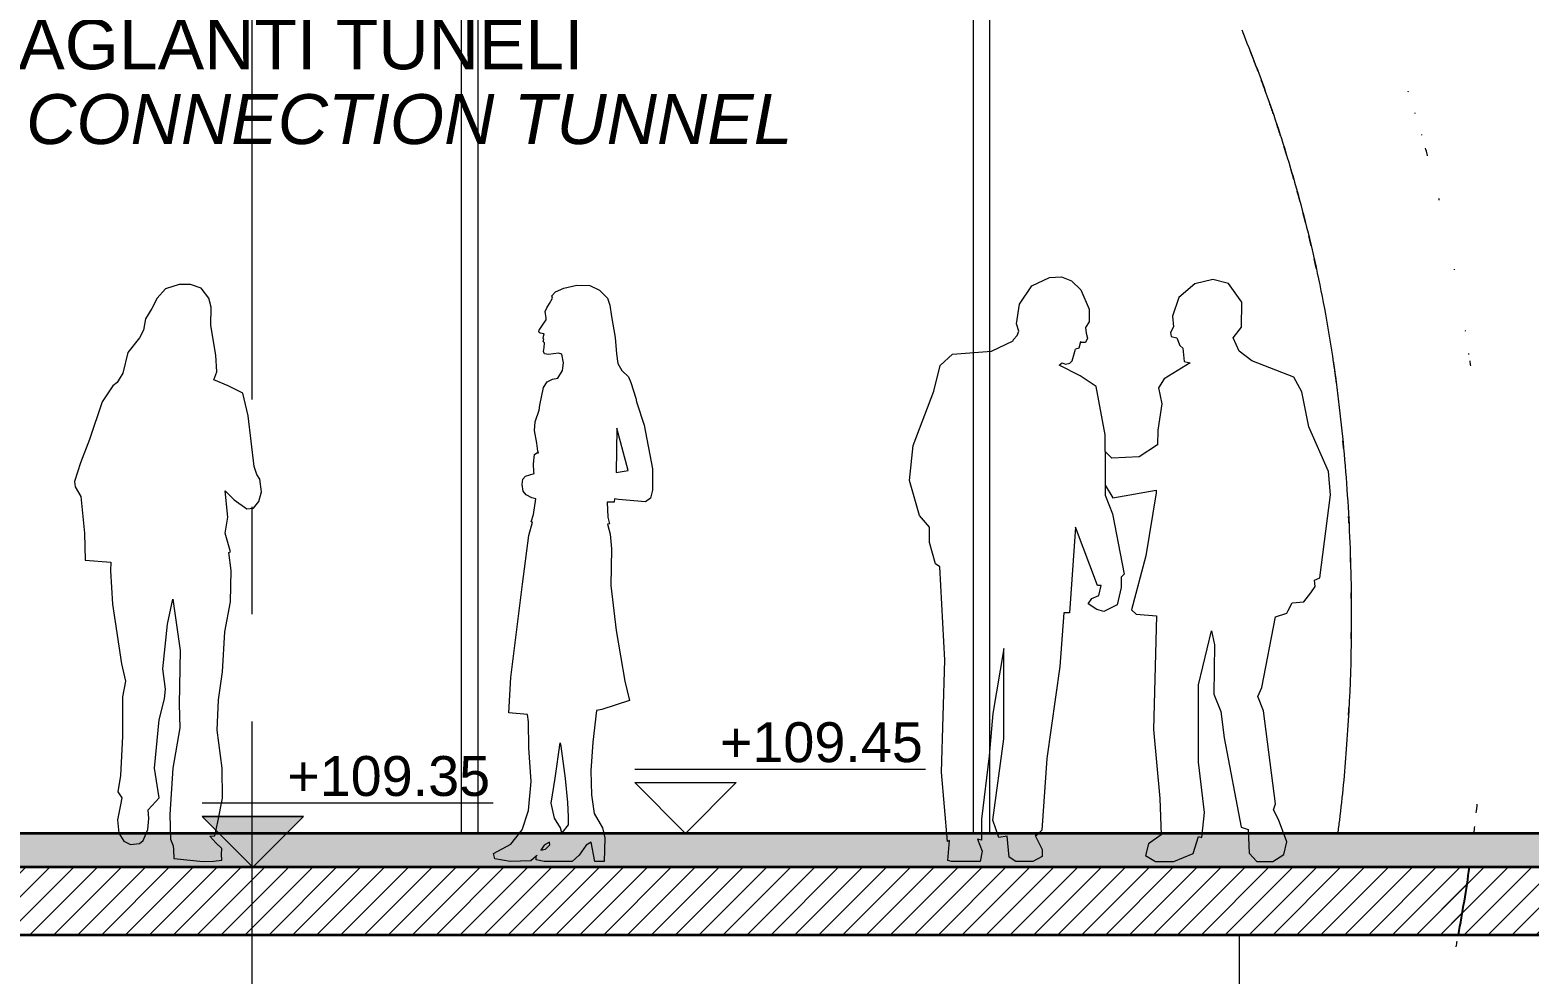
# Model space of a CAD drawing. Header units: centimetres. Extents: x -15511 to 6948, y 9649 to 14173.
# Drawn here: x -11077.7 to -10634.3, y 10903.4 to 11182.6 of the extents above; entities that cross this region are included whole.
import ezdxf

# ---------------------------------------------------------------- set-up
doc = ezdxf.new("R2010")
doc.units = ezdxf.units.CM
doc.header["$LTSCALE"] = 200
for name, pattern in [('Dot 1mm', [0.1, 0, -0.1]), ('Grid Line 1_4_', [1.11125, 0.635, -0.15875, 0.15875, -0.15875]), ('Overhead', [0.396875, 0.238125, -0.15875])]:
    doc.linetypes.add(name, pattern=pattern)
for name, color, linetype, lineweight in [('A-AREA-IDEN', 2, 'Continuous', 9), ('A-DETL', 90, 'Continuous', 9), ('A-FLOR', 192, 'Continuous', 9), ('A-FLOR-LEVL', 51, 'Continuous', 9), ('A-FLOR-PATT', 8, 'Continuous', 35), ('A-GENM', 13, 'Continuous', 9), ('A-GLAZ-CWMG', 51, 'Continuous', 9), ('G-ANNO-DIMS', 111, 'Continuous', 9), ('S-GRID', 1, 'Continuous', 9)]:
    doc.layers.add(name, color=color, linetype=linetype, lineweight=lineweight)
doc.styles.add('Arial_2', font='arial.ttf', dxfattribs={"height": 14.752994})
doc.styles.add('Arial_4', font='arial.ttf', dxfattribs={"height": 11.802395})
doc.styles.add('Arial_I', font='ariali.ttf', dxfattribs={"height": 14.752994})
pattern_1 = [(45, (-4285.505, 12015), (-3.535534, 3.535534), [])]

# ---------------------------------------------------------------- blocks, each defined once
blk = doc.blocks.new('p1 tüneli2 - p1 tüneli-1427850-A')
at = {"layer": 'A-FLOR', "linetype": 'Overhead'}
for points in [[(-10714.46, 11170.35), (-10715.21, 11172.36), (-10715.99, 11174.34), (-10716.78, 11176.31)], [(-10712.16, 11164.12), (-10712.6, 11165.34), (-10713.04, 11166.57), (-10713.49, 11167.78)], [(-10709.97, 11157.83), (-10710.36, 11158.99), (-10710.75, 11160.14), (-10711.15, 11161.29)], [(-10707.82, 11151.35), (-10708.19, 11152.5), (-10708.56, 11153.64), (-10708.94, 11154.78)], [(-10705.76, 11144.79), (-10706.11, 11145.94), (-10706.47, 11147.09), (-10706.83, 11148.23)], [(-10703.88, 11138.42), (-10704.16, 11139.41), (-10704.45, 11140.4), (-10704.75, 11141.38)], [(-10702.07, 11131.94), (-10702.34, 11132.93), (-10702.62, 11133.92), (-10702.9, 11134.9)], [(-10700.37, 11125.39), (-10700.62, 11126.38), (-10700.87, 11127.36), (-10701.14, 11128.34)], [(-10698.76, 11118.78), (-10698.98, 11119.75), (-10699.21, 11120.72), (-10699.45, 11121.69)], [(-10697.25, 11112.1), (-10697.45, 11113.04), (-10697.65, 11113.97), (-10697.86, 11114.91)], [(-10692.24, 11084.71), (-10691.91, 11082.49), (-10691.61, 11080.26), (-10691.33, 11078.03)], [(-10689.16, 11058.86), (-10689.23, 11059.6), (-10689.3, 11060.34), (-10689.38, 11061.08)], [(-10687.57, 11036.73), (-10687.6, 11037.39), (-10687.64, 11038.06), (-10687.68, 11038.72)], [(-10687.1, 11025.25), (-10687.12, 11025.74), (-10687.13, 11026.23), (-10687.15, 11026.72)], [(-10686.89, 11014.46), (-10686.9, 11015.01), (-10686.9, 11015.55), (-10686.91, 11016.1)], [(-10686.92, 11002.56), (-10686.91, 11003.17), (-10686.9, 11003.79), (-10686.89, 11004.41)], [(-10687.69, 10979.98), (-10687.65, 10980.69), (-10687.61, 10981.4), (-10687.58, 10982.12)]]:
    blk.add_open_spline(points, degree=3, dxfattribs=at)
blk = doc.blocks.new('Generic Models 8 - Generic Models 8-1428326-A')
at = {"layer": 'A-GENM'}
h = blk.add_hatch(dxfattribs=at)
h.set_pattern_fill('FP_1', color=256, style=0, pattern_type=2)
h.set_pattern_definition(pattern_1)
h.paths.add_polyline_path([(-11011.98, 10663.28), (-11011.98, 10728.98), (-11165.18, 10728.98), (-11181.06, 10735.07), (-11196.49, 10742.24), (-11211.39, 10750.44), (-11225.86, 10759.76), (-11239.35, 10769.8), (-11252.27, 10780.86), (-11264.4, 10792.78), (-11275.7, 10805.5), (-11286.1, 10818.96), (-11295.55, 10833.1), (-11304.02, 10847.85), (-11304.02, 10915), (-10655.19, 10915), (-10653.43, 10924.98), (-10651.9, 10935), (-11331.63, 10935), (-11333.98, 10952.4), (-11335.62, 10969.88), (-11336.9, 10995.17), (-11336.98, 11020.49), (-11335.86, 11045.78), (-11333.54, 11071), (-11330.9, 11090.09), (-11326.86, 11111.24), (-11322.98, 11127.81), (-11317.72, 11146.36), (-11311.59, 11164.69), (-11304.66, 11182.62), (-11296.69, 11200.34), (-11287.65, 11217.53), (-11277.58, 11234.14), (-11266.5, 11250.1), (-11254.47, 11265.35), (-11241.52, 11279.84), (-11227.71, 11293.5), (-11213.09, 11306.29), (-11197.71, 11318.16), (-11181.63, 11329.06), (-11164.92, 11338.96), (-11147.63, 11347.82), (-11129.82, 11355.6), (-11111.58, 11362.27), (-11092.96, 11367.81), (-11074.04, 11372.2), (-11054.4, 11375.47), (-11035.56, 11377.46), (-11016.15, 11378.31), (-10996.73, 11377.97), (-10977.36, 11376.44), (-10958.12, 11373.72), (-10939.09, 11369.83), (-10920.33, 11364.78), (-10901.92, 11358.59), (-10882.94, 11350.82), (-10866.4, 11342.89), (-10849.43, 11333.43), (-10833.07, 11322.96), (-10769.2, 11322.96), (-10784.85, 11336.68), (-10801.29, 11349.46), (-10818.43, 11361.26), (-10836.24, 11372.04), (-10854.65, 11381.76), (-10873.59, 11390.4), (-10893.01, 11397.91), (-10912.83, 11404.28), (-10932.99, 11409.48), (-10953.41, 11413.49), (-10974.04, 11416.31), (-10994.79, 11417.92), (-11015.61, 11418.32), (-11036.41, 11417.5), (-11057.13, 11415.47), (-11077.69, 11412.23), (-11098.03, 11407.8), (-11118.08, 11402.19), (-11139.07, 11394.89), (-11157.02, 11387.52), (-11175.79, 11378.5), (-11193.99, 11368.4), (-11211.58, 11357.26), (-11228.48, 11345.12), (-11244.65, 11332), (-11260.03, 11317.97), (-11274.56, 11303.06), (-11288.2, 11287.34), (-11300.89, 11270.84), (-11312.61, 11253.63), (-11323.29, 11235.76), (-11332.92, 11217.31), (-11341.46, 11198.32), (-11350.02, 11176.02), (-11357.41, 11153.31), (-11363.6, 11130.24), (-11368.57, 11106.88), (-11372.32, 11083.29), (-11374.86, 11060.12), (-11376.45, 11036.86), (-11377.09, 11013.55), (-11376.78, 10990.24), (-11375.51, 10966.96), (-11373.54, 10946.33), (-11370.67, 10925.8), (-11366.89, 10905.43), (-11362.5, 10887.3), (-11356.42, 10868.12), (-11350.26, 10852.09), (-11342.47, 10835.15), (-11333.59, 10818.75), (-11323.68, 10802.95), (-11312.16, 10787.08), (-11300.91, 10773.43), (-11288.14, 10759.84), (-11273.87, 10746.56), (-11260.12, 10735.26), (-11244.98, 10724.37), (-11229.16, 10714.49), (-11212.74, 10705.64), (-11195.79, 10697.87), (-11178.37, 10691.22), (-11155.31, 10683.85), (-11131.92, 10677.6), (-11108.26, 10672.46), (-11084.38, 10668.45), (-11060.34, 10665.58), (-11036.19, 10663.85), (-11012.1, 10663.28)], flags=0)
at = {"layer": 'A-GENM', "lineweight": 25}
for p, q in [((-10651.9, 10935), (-11331.63, 10935)), ((-11304.02, 10915), (-10655.19, 10915))]:
    blk.add_line(p, q, dxfattribs=at)
blk.add_arc((-11117.13, 11001.26), 469.93, 349.4225, 351.8939, dxfattribs=at)
at = {"layer": 'A-GENM'}
blk.add_ellipse((-10719.95, 10933.47), major_axis=(0, 599.61), ratio=0.000001, start_param=4.569117, end_param=4.68158, dxfattribs=at)
for points, knots in [([(-10719.3, 11182.62), (-10716.48, 11175.8), (-10711.09, 11161.73), (-10703.59, 11138.36), (-10697.03, 11112.62), (-10693.59, 11093.9), (-10692.19, 11084.38)], [-1, -1, -1, -1, -0.766667, -0.533333, -0.266667, 0, 0, 0, 0]), ([(-10690.43, 11071), (-10689.36, 11061.82), (-10687.7, 11043.3), (-10686.44, 11009.58), (-10687.22, 10984.99), (-10688.35, 10969.88)], [-1, -1, -1, -1, -0.722222, -0.444444, 0, 0, 0, 0]), ([(-10688.35, 10969.88), (-10688.86, 10962.88), (-10689.67, 10954.58), (-10690.73, 10946.3), (-10690.9, 10945)], [-1, -1, -1, -1, -0.4, -0.2875188, -0.2875188, -0.2875188, -0.2875188])]:
    blk.add_open_spline(points, degree=3, knots=knots, dxfattribs=at)
for points in [[(-10669.99, 11164.37), (-10670.01, 11164.43), (-10670.03, 11164.49), (-10670.05, 11164.55)], [(-10667.95, 11157.91), (-10667.96, 11157.97), (-10667.98, 11158.03), (-10668, 11158.09)], [(-10666.02, 11151.49), (-10666.04, 11151.56), (-10666.06, 11151.62), (-10666.08, 11151.68)], [(-10664.42, 11145.86), (-10664.58, 11146.47), (-10664.76, 11147.08), (-10664.93, 11147.68)], [(-10664.3, 11145.43), (-10664.33, 11145.55), (-10664.36, 11145.68), (-10664.4, 11145.8)], [(-10656.31, 11111.66), (-10656.32, 11111.72), (-10656.33, 11111.77), (-10656.34, 11111.83)], [(-10692.24, 11084.71), (-10691.91, 11082.49), (-10691.61, 11080.26), (-10691.33, 11078.03)], [(-10692.19, 11084.38), (-10691.86, 11082.16), (-10691.24, 11077.71), (-10690.69, 11073.24), (-10690.43, 11071)], [(-10649.9, 10951.03), (-10649.8, 10951.9), (-10649.71, 10952.78), (-10649.62, 10953.66)], [(-10650.58, 10945), (-10650.5, 10945.67), (-10650.42, 10946.34), (-10650.34, 10947.01)], [(-10655.86, 10911.46), (-10655.75, 10912.02), (-10655.65, 10912.58), (-10655.54, 10913.13)]]:
    blk.add_open_spline(points, degree=3, dxfattribs=at)
blk = doc.blocks.new('Generic Models 7 - Generic Models 4-1428444-A')
at = {"layer": 'A-GENM'}
for points in [[(-10660.86, 11132.27), (-10660.9, 11132.46), (-10660.95, 11132.64), (-10660.99, 11132.82)], [(-10653.11, 11093.52), (-10653.13, 11093.6), (-10653.14, 11093.67), (-10653.15, 11093.75)], [(-10652.1, 11086.64), (-10652.11, 11086.73), (-10652.13, 11086.83), (-10652.14, 11086.92)], [(-10651.84, 11084.72), (-10651.8, 11084.48), (-10651.74, 11084.01), (-10651.68, 11083.53), (-10651.65, 11083.29)]]:
    blk.add_open_spline(points, degree=3, dxfattribs=at)
blk = doc.blocks.new('Rectangular Mullion - 50 x 150mm-1526373-A')
at = {"layer": 'A-GLAZ-CWMG'}
for p, q in [((-11253.05, 11235), (-11248.05, 11235)), ((-11253.05, 11235), (-11253.05, 10945)), ((-11248.05, 10945), (-11248.05, 11235))]:
    blk.add_line(p, q, dxfattribs=at)
blk = doc.blocks.new('Spot Elevations - IUAS_A_SECTION_FLOOR_CONCRETE-1317280-A')
at = {"layer": 'G-ANNO-DIMS'}
blk.add_hatch(color=256, dxfattribs=at).paths.add_polyline_path([(-6011.89, 11645), (-6026.89, 11630), (-6041.89, 11645)], flags=0)
for p, q in [((-6041.89, 11649), (-5955.82, 11649)), ((-6041.89, 11645), (-6011.89, 11645)), ((-6026.89, 11630), (-6041.89, 11645)), ((-6011.89, 11645), (-6041.89, 11645)), ((-6041.89, 11645), (-6026.89, 11630)), ((-6011.89, 11645), (-6026.89, 11630)), ((-6026.89, 11630), (-6011.89, 11645))]:
    blk.add_line(p, q, dxfattribs=at)
blk = doc.blocks.new('Spot Elevations - IUAS_A_SECTION_FLOOR_FINISH-1317019-A')
at = {"layer": 'G-ANNO-DIMS'}
for p, q in [((-1852.33, 12529), (-1766.26, 12529)), ((-1852.33, 12525), (-1822.33, 12525)), ((-1837.33, 12510), (-1852.33, 12525)), ((-1822.33, 12525), (-1837.33, 12510))]:
    blk.add_line(p, q, dxfattribs=at)

msp = doc.modelspace()

# ---------------------------------------------------------------- hatches: boundary and pattern name
at = {"layer": 'A-FLOR-PATT', "lineweight": 9}
h = msp.add_hatch(dxfattribs=at)
h.set_pattern_fill('FP_2', color=256, style=0, pattern_type=2)
h.set_pattern_definition([(50, (-4285.505, 12015), (72.87376, -6.37607), [7.62, -83.82]), (355, (-4285.505, 12015), (-14.097, 76.42244), [6.096, -67.056]), (100.451, (-4279.43, 12014.47), (58.77696, 70.04687), [6.476, -71.236]), (46.184, (-4285.505, 12035.32), (108.4314, -16.81745), [11.43, -125.73]), (96.636, (-4276.47, 12033.92), (94.961, 98.9709), [9.714, -106.854]), (351.184, (-4285.5, 12035.32), (94.9623, 98.9702), [9.144, -100.584]), (21, (-4275.345, 12030.24), (60.64565, -40.90654), [7.62, -83.82]), (326, (-4275.345, 12030.24), (24.72083, 73.67493), [6.096, -67.056]), (71.451, (-4270.29, 12026.83), (85.3669, 32.76874), [6.476, -71.236]), (37.5, (-4285.505, 12015), (1.235525, 33.82243), [3.353, -62.89, 3.353, -64.719, -67.31]), (37.5, (-4285.505, 12015), (1.235525, 33.82243), [-134.315, 3.353, -63.957]), (7.5, (-4285.505, 12015), (26.72815, 40.07255), [3.353, -35.458, 3.353, -61.366, -25.654]), (7.5, (-4285.505, 12015), (26.72815, 40.07255), [-103.53, 3.353, -22.301]), (327.5, (-4308.16, 12015), (54.23632, -2.29212), [3.353, -22.047, 3.353, -75.895, -105.156]), (327.5, (-4308.16, 12015), (54.23632, -2.29212), [-104.648, 3.353, -101.803]), (317.5, (-4318.32, 12015), (59.25158, 10.17014), [3.353, -29.667, 3.353, -49.276, -74.676]), (317.5, (-4318.32, 12015), (59.25158, 10.17014), [-85.649, 3.353, -71.323])])
h.paths.add_polyline_path([(5363.17, 10935), (5388.02, 10935), (5388.02, 10945), (4668.02, 10945), (4668.02, 10935), (5320.31, 10935)], flags=0)
h.paths.add_polyline_path([(-14311.98, 10935), (-11851.98, 10935), (-11851.98, 10945), (-14311.98, 10945)], flags=0)
h.paths.add_polyline_path([(4634.46, 10935), (4648.02, 10935), (4648.02, 10945), (2928.02, 10945), (2928.02, 10935), (4591.59, 10935)], flags=0)
h.paths.add_polyline_path([(-11331.63, 10935), (-9952.98, 10935), (-9952.98, 10945), (-11331.63, 10945)], flags=0)
h.paths.add_polyline_path([(2405.44, 10935), (2407.66, 10935), (2407.66, 10945), (1078.02, 10945), (1078.02, 10935), (2233.98, 10935)], flags=0)
h.paths.add_polyline_path([(-6661.98, 10935), (-5501.98, 10935), (-5501.98, 10945), (-6661.98, 10945)], flags=0)
h.paths.add_polyline_path([(-852.36, 10935), (-811.98, 10935), (-811.98, 10945), (-5141.98, 10945), (-5141.98, 10935), (-938.09, 10935)], flags=0)
h = msp.add_hatch(dxfattribs=at)
h.set_pattern_fill('FP_1', color=256, style=0, pattern_type=2)
h.set_pattern_definition(pattern_1)
h.paths.add_polyline_path([(-14311.98, 10915), (-11851.98, 10915), (-11851.98, 10935), (-14311.98, 10935)], flags=0)
h.paths.add_polyline_path([(5363.17, 10915), (5388.02, 10915), (5388.02, 10935), (2928.02, 10935), (2928.02, 10915), (5320.31, 10915)], flags=0)
h.paths.add_polyline_path([(-11331.63, 10915), (-9952.98, 10915), (-9952.98, 10935), (-11331.63, 10935)], flags=0)
h.paths.add_polyline_path([(2405.44, 10915), (2407.66, 10915), (2407.66, 10935), (1078.02, 10935), (1078.02, 10915), (2233.98, 10915)], flags=0)
h.paths.add_polyline_path([(-6811.98, 10915), (-661.98, 10915), (-661.98, 10935), (-6811.98, 10935)], flags=0)

# ---------------------------------------------------------------- linework, layer by layer
at = {"layer": 'A-DETL'}
for p, q in [((-10781.34, 11106.98), (-10776.17, 11109.42)), ((-10776.17, 11109.42), (-10772.61, 11109.61)), ((-10772.61, 11109.61), (-10769.64, 11108.47)), ((-10769.64, 11108.47), (-10766.91, 11105.81)), ((-10733.11, 11107.58), (-10737.87, 11103.53)), ((-10727.87, 11108.78), (-10733.11, 11107.58)), ((-10723.15, 11107.66), (-10727.87, 11108.78)), ((-10719.22, 11102.15), (-10723.15, 11107.66)), ((-11040.1, 11103.29), (-11041.71, 11100.28)), ((-11037.65, 11106.03), (-11040.1, 11103.29)), ((-11033.58, 11107.36), (-11037.65, 11106.03)), ((-11030.22, 11107.29), (-11033.58, 11107.36)), ((-11027.06, 11106.22), (-11030.22, 11107.29)), ((-11024.82, 11103.29), (-11027.06, 11106.22)), ((-11024.1, 11100.64), (-11024.82, 11103.29)), ((-10924.05, 11101.7), (-10923.2, 11103.26)), ((-10923.31, 11104), (-10922.22, 11105.2)), ((-10923.2, 11103.26), (-10923.31, 11104)), ((-10922.22, 11105.2), (-10919.81, 11106.29)), ((-10919.81, 11106.29), (-10916, 11107.13)), ((-10916, 11107.13), (-10912.09, 11107.02)), ((-10912.09, 11107.02), (-10909.27, 11105.67)), ((-10909.27, 11105.67), (-10906.92, 11103.32)), ((-10906.92, 11103.32), (-10906.19, 11101.23)), ((-10785.02, 11101.5), (-10781.34, 11106.98)), ((-10766.91, 11105.81), (-10764.44, 11100.07)), ((-10737.87, 11103.53), (-10739.75, 11097.94)), ((-11041.71, 11100.28), (-11043.51, 11097.17)), ((-11024.19, 11095.18), (-11024.1, 11100.64)), ((-10925.29, 11099.33), (-10924.87, 11100.41)), ((-10925.24, 11098.68), (-10925.29, 11099.33)), ((-10925.05, 11097.52), (-10925.24, 11098.68)), ((-10924.87, 11100.41), (-10924.05, 11101.7)), ((-10906.19, 11101.23), (-10905.7, 11097.91)), ((-10785.9, 11095.67), (-10785.02, 11101.5)), ((-10764.44, 11100.07), (-10764.44, 11096.26)), ((-10719.35, 11094.69), (-10719.22, 11102.15)), ((-11043.51, 11097.17), (-11044.13, 11093.86)), ((-11022.76, 11086.48), (-11024.19, 11095.18)), ((-10927.1, 11093.83), (-10925.53, 11096.22)), ((-10925.53, 11096.22), (-10925.02, 11096.87)), ((-10925.02, 11096.87), (-10925.05, 11097.52)), ((-10905.7, 11097.91), (-10904.65, 11091.69)), ((-10785.24, 11093.52), (-10785.9, 11095.67)), ((-10764.44, 11096.26), (-10765.46, 11094.64)), ((-10765.46, 11094.64), (-10765.25, 11092.92)), ((-10739.45, 11094.86), (-10740.32, 11093.16)), ((-10739.75, 11097.94), (-10739.45, 11094.86)), ((-10721.84, 11091.57), (-10719.35, 11094.69)), ((-11045.36, 11091.61), (-11048.78, 11087.22)), ((-11044.13, 11093.86), (-11045.36, 11091.61)), ((-10927.2, 11093.44), (-10927.1, 11093.83)), ((-10927.06, 11093.17), (-10927.2, 11093.44)), ((-10926.77, 11092.93), (-10927.06, 11093.17)), ((-10925.65, 11092.76), (-10926.77, 11092.93)), ((-10925.93, 11091.4), (-10925.77, 11092.09)), ((-10925.69, 11091.13), (-10925.93, 11091.4)), ((-10925.88, 11090.44), (-10925.69, 11091.13)), ((-10925.56, 11090.05), (-10925.88, 11090.44)), ((-10925.77, 11092.09), (-10925.65, 11092.76)), ((-10925.62, 11088.75), (-10925.56, 11090.05)), ((-10904.65, 11091.69), (-10904.27, 11086.79)), ((-10793.27, 11087.59), (-10786.89, 11090.71)), ((-10786.89, 11090.71), (-10786.78, 11091.09)), ((-10786.78, 11091.09), (-10785.7, 11092.21)), ((-10785.7, 11092.21), (-10785.24, 11093.52)), ((-10766.97, 11090.36), (-10767.45, 11088.51)), ((-10766.66, 11090.19), (-10766.97, 11090.36)), ((-10765.45, 11090.19), (-10766.66, 11090.19)), ((-10764.95, 11091.49), (-10765.45, 11090.19)), ((-10765.25, 11092.92), (-10764.95, 11091.49)), ((-10740.32, 11093.16), (-10740.2, 11091.95)), ((-10740.2, 11091.95), (-10738.51, 11091.55)), ((-10738.51, 11091.55), (-10737.61, 11089.3)), ((-10720.02, 11087.63), (-10721.84, 11091.57)), ((-11048.78, 11087.22), (-11050.23, 11081.1)), ((-11022.4, 11081.46), (-11022.76, 11086.48)), ((-10925.81, 11087.55), (-10925.62, 11088.75)), ((-10925.5, 11086.84), (-10925.81, 11087.55)), ((-10924.32, 11086.65), (-10925.5, 11086.84)), ((-10921.38, 11087.03), (-10924.32, 11086.65)), ((-10920.42, 11086.76), (-10921.38, 11087.03)), ((-10919.88, 11084.17), (-10920.42, 11086.76)), ((-10904.27, 11086.79), (-10903.8, 11083.97)), ((-10808.53, 11083.34), (-10804.87, 11086.78)), ((-10804.87, 11086.78), (-10793.27, 11087.59)), ((-10769.4, 11084.78), (-10768.44, 11088.2)), ((-10767.45, 11088.51), (-10768.44, 11088.2)), ((-10737.61, 11089.3), (-10736.71, 11088.49)), ((-10736.71, 11088.49), (-10736.32, 11084.52)), ((-10716.28, 11084.8), (-10720.02, 11087.63)), ((-11050.23, 11081.1), (-11051.33, 11079.36)), ((-11023.3, 11079.13), (-11022.4, 11081.46)), ((-10921.59, 11079.63), (-10920.23, 11081.87)), ((-10920.23, 11081.87), (-10919.88, 11084.17)), ((-10903.8, 11083.97), (-10902.68, 11081.9)), ((-10902.68, 11081.9), (-10900.72, 11080.05)), ((-10810.39, 11075.75), (-10808.53, 11083.34)), ((-10773.24, 11083.43), (-10772.38, 11084.13)), ((-10767.12, 11080.31), (-10773.24, 11083.43)), ((-10772.38, 11084.13), (-10771.45, 11083.82)), ((-10771.45, 11083.82), (-10770.13, 11084.09)), ((-10770.13, 11084.09), (-10769.4, 11084.78)), ((-10734.54, 11084.13), (-10742.23, 11079.41)), ((-10736.32, 11084.52), (-10734.54, 11084.13)), ((-10703.87, 11079.88), (-10716.28, 11084.8)), ((-11053.24, 11077.32), (-11056.39, 11072.6)), ((-11051.96, 11078.39), (-11053.24, 11077.32)), ((-11051.33, 11079.36), (-11051.96, 11078.39)), ((-11019.07, 11077.32), (-11023.3, 11079.13)), ((-11014.71, 11075.2), (-11019.07, 11077.32)), ((-10926.95, 11071.6), (-10925.82, 11076.85)), ((-10925.82, 11076.85), (-10924.76, 11078.5)), ((-10924.76, 11078.5), (-10923.15, 11079.31)), ((-10923.15, 11079.31), (-10921.59, 11079.63)), ((-10900.72, 11080.05), (-10899.97, 11078.33)), ((-10899.97, 11078.33), (-10898.52, 11073.73)), ((-10762.32, 11077.19), (-10767.12, 11080.31)), ((-10759.67, 11062.86), (-10762.32, 11077.19)), ((-10742.23, 11079.41), (-10743.9, 11076.77)), ((-10743.9, 11076.77), (-10742.95, 11072.01)), ((-10701.51, 11075.63), (-10703.87, 11079.88)), ((-11056.39, 11072.6), (-11060.15, 11061.45)), ((-11013.17, 11068.54), (-11014.71, 11075.2)), ((-10898.52, 11073.73), (-10898.26, 11072.67)), ((-10898.26, 11072.67), (-10896.07, 11065.73)), ((-10816.48, 11059.7), (-10810.39, 11075.75)), ((-10742.95, 11072.01), (-10744.11, 11064.29)), ((-10699.43, 11065.25), (-10701.51, 11075.63)), ((-11011.36, 11053.48), (-11013.17, 11068.54)), ((-10928.27, 11066.68), (-10927.11, 11070.16)), ((-10927.11, 11070.16), (-10926.95, 11071.6)), ((-10928.43, 11064.2), (-10928.27, 11066.68)), ((-10927.81, 11060.36), (-10928.43, 11064.2)), ((-10904.13, 11064.82), (-10904.31, 11051.77)), ((-10900.76, 11052.32), (-10904.13, 11064.82)), ((-10896.07, 11065.73), (-10893.58, 11052.81)), ((-10744.11, 11064.29), (-10744.23, 11059.94)), ((-10693.66, 11052.06), (-10699.43, 11065.25)), ((-11060.15, 11061.45), (-11062.77, 11054.6)), ((-10927.46, 11058.01), (-10927.81, 11060.36)), ((-10817.58, 11049.35), (-10816.48, 11059.7)), ((-10759.67, 11057.98), (-10759.67, 11062.86)), ((-10744.23, 11059.94), (-10749.6, 11056.36)), ((-11062.77, 11054.6), (-11064.51, 11049.07)), ((-10928.81, 11054.29), (-10928.52, 11057.08)), ((-10928.72, 11051.93), (-10928.81, 11054.29)), ((-10928.52, 11057.08), (-10927.78, 11057.57)), ((-10927.78, 11057.57), (-10927.34, 11057.52)), ((-10927.34, 11057.52), (-10927.46, 11058.01)), ((-10757.67, 11055.95), (-10759.67, 11057.98)), ((-10759.67, 11057.98), (-10759.67, 11048)), ((-10749.6, 11056.36), (-10757.67, 11055.95)), ((-11010.62, 11051.1), (-11011.36, 11053.48)), ((-11009.75, 11049.79), (-11010.62, 11051.1)), ((-11009.24, 11046.01), (-11009.75, 11049.79)), ((-10932.13, 11048.18), (-10931.96, 11049.78)), ((-10931.96, 11049.78), (-10931.1, 11050.64)), ((-10931.1, 11050.64), (-10928.56, 11051.41)), ((-10928.56, 11051.41), (-10928.72, 11051.93)), ((-10904.31, 11051.77), (-10900.76, 11052.32)), ((-10893.58, 11052.81), (-10893.58, 11046.54)), ((-10693, 11045.15), (-10693.66, 11052.06)), ((-11064.51, 11049.07), (-11064.37, 11047.47)), ((-11064.37, 11047.47), (-11062.69, 11044.62)), ((-11019.99, 11046.3), (-11017.3, 11043.62)), ((-11019.21, 11038.55), (-11019.99, 11046.3)), ((-11010.04, 11043.11), (-11009.24, 11046.01)), ((-10931.84, 11046.17), (-10932.13, 11048.18)), ((-10930.94, 11045.11), (-10931.84, 11046.17)), ((-10893.58, 11046.54), (-10894.14, 11044.13)), ((-10814.59, 11039.01), (-10817.58, 11049.35)), ((-10759.67, 11048), (-10757.37, 11044.19)), ((-10759.67, 11048), (-10759.67, 11044.99)), ((-10757.37, 11044.19), (-10744.61, 11046.51)), ((-10744.63, 11045.73), (-10747.67, 11027.07)), ((-10744.61, 11046.51), (-10744.63, 11045.73)), ((-11062.69, 11044.62), (-11061.61, 11033.8)), ((-11017.3, 11043.62), (-11013.6, 11041.01)), ((-11013.6, 11041.01), (-11011.64, 11041.22)), ((-11011.64, 11041.22), (-11010.04, 11043.11)), ((-10929.3, 11044.2), (-10930.94, 11045.11)), ((-10928.07, 11043.9), (-10929.3, 11044.2)), ((-10928.74, 11039.35), (-10928.07, 11043.9)), ((-10904.88, 11042.98), (-10906.99, 11042.97)), ((-10906.99, 11042.97), (-10906.76, 11038.5)), ((-10904.81, 11043.98), (-10904.88, 11042.98)), ((-10903.67, 11043.73), (-10904.81, 11043.98)), ((-10895.65, 11043.03), (-10903.67, 11043.73)), ((-10894.14, 11044.13), (-10895.65, 11043.03)), ((-10759.67, 11044.99), (-10757.54, 11039.49)), ((-10696.17, 11020.55), (-10693, 11045.15)), ((-11019.93, 11033.8), (-11019.21, 11038.55)), ((-10930.11, 11033.08), (-10929.09, 11037.02)), ((-10929.51, 11037.12), (-10928.74, 11039.35)), ((-10929.09, 11037.02), (-10929.51, 11037.12)), ((-10906.3, 11036.58), (-10906.92, 11036.49)), ((-10906.92, 11036.49), (-10906.1, 11033.46)), ((-10906.76, 11038.5), (-10906.3, 11036.58)), ((-10811.64, 11035.52), (-10814.59, 11039.01)), ((-10757.54, 11039.49), (-10754.05, 11021.61)), ((-11061.61, 11033.8), (-11061.39, 11025.77)), ((-11018.43, 11028.3), (-11019.93, 11033.8)), ((-10931.99, 11018.73), (-10930.11, 11033.08)), ((-10906.1, 11033.46), (-10905.7, 11029.18)), ((-10811.64, 11031.06), (-10811.64, 11035.52)), ((-10768.42, 11035.54), (-10770.22, 11010.27)), ((-10761.91, 11018.35), (-10768.42, 11035.54)), ((-11018.89, 11028.02), (-11018.43, 11028.3)), ((-11018.17, 11022.77), (-11018.89, 11028.02)), ((-10905.7, 11029.18), (-10905.88, 11018.29)), ((-10809.84, 11024.72), (-10811.64, 11031.06)), ((-11061.39, 11025.77), (-11053.75, 11025.19)), ((-11053.75, 11025.19), (-11053.85, 11022.69)), ((-10808.58, 11023.8), (-10809.84, 11024.72)), ((-10807.12, 10996.26), (-10808.58, 11023.8)), ((-10747.67, 11027.07), (-10751.86, 11011.13)), ((-11053.85, 11022.69), (-11053.35, 11012.81)), ((-11018.44, 11013.44), (-11018.17, 11022.77)), ((-10935.44, 10991.14), (-10931.99, 11018.73)), ((-10754.05, 11021.61), (-10754.98, 11020.82)), ((-10754.98, 11020.82), (-10754.98, 11017.7)), ((-10697.78, 11019.91), (-10696.17, 11020.55)), ((-10697.6, 11018.01), (-10697.78, 11019.91)), ((-10905.88, 11018.29), (-10904.31, 11004.97)), ((-10764.7, 11012.93), (-10763.63, 11014.51)), ((-10763.63, 11014.51), (-10761.55, 11015.39)), ((-10760.87, 11018.26), (-10761.91, 11018.35)), ((-10761.55, 11015.39), (-10760.87, 11018.26)), ((-10754.98, 11017.7), (-10756.1, 11012.62)), ((-10700.96, 11013.52), (-10698.8, 11016.1)), ((-10698.8, 11016.1), (-10697.6, 11018.01)), ((-11053.35, 11012.81), (-11050.67, 10995.12)), ((-11037.02, 11006.9), (-11035.48, 11014.24)), ((-11035.48, 11014.24), (-11033.29, 10999.05)), ((-11020.03, 11004.62), (-11018.44, 11013.44)), ((-10771.87, 11010.27), (-10773.06, 10994.36)), ((-10770.22, 11010.27), (-10771.87, 11010.27)), ((-10762.12, 11011.18), (-10764.7, 11012.93)), ((-10760.12, 11010.58), (-10762.12, 11011.18)), ((-10756.1, 11012.62), (-10760.12, 11010.58)), ((-10751.86, 11011.13), (-10750.46, 11009.82)), ((-10709.34, 11008.99), (-10705.99, 11010.14)), ((-10705.99, 11010.14), (-10705.56, 11010.94)), ((-10705.56, 11010.94), (-10704.33, 11013.2)), ((-10704.33, 11013.2), (-10700.96, 11013.52)), ((-11038.44, 10993.65), (-11037.02, 11006.9)), ((-10750.46, 11009.82), (-10744.54, 11009.3)), ((-10744.54, 11009.3), (-10745.39, 10975.69)), ((-10713.33, 10988.11), (-10709.34, 11008.99)), ((-11020.74, 10992.79), (-11020.03, 11004.62)), ((-10904.31, 11004.97), (-10901.78, 10989.99)), ((-10732.07, 10988.91), (-10728.27, 11004.94)), ((-10728.27, 11004.94), (-10727.35, 11000.73)), ((-11033.29, 10999.05), (-11033.56, 10983.17)), ((-10789.61, 10999.7), (-10792.92, 10980.42)), ((-10789.61, 10972.91), (-10789.61, 10999.7)), ((-10727.35, 11000.73), (-10727.51, 10986.16)), ((-11050.67, 10995.12), (-11049.49, 10990)), ((-11037.58, 10987.6), (-11038.44, 10993.65)), ((-11021.97, 10984.49), (-11020.74, 10992.79)), ((-10808.1, 10963.14), (-10807.12, 10996.26)), ((-10773.06, 10994.36), (-10776.96, 10967.12)), ((-11049.49, 10990), (-11050.38, 10985.38)), ((-10936.06, 10980.64), (-10935.44, 10991.14)), ((-10901.78, 10989.99), (-10900.42, 10984.25)), ((-10732.11, 10966.08), (-10732.07, 10988.91)), ((-10714.55, 10985.43), (-10713.33, 10988.11)), ((-11050.38, 10985.38), (-11050.38, 10973.61)), ((-11039.54, 10978.62), (-11037.88, 10984.81)), ((-11037.88, 10984.81), (-11037.58, 10987.6)), ((-11022.33, 10975.48), (-11021.97, 10984.49)), ((-10900.42, 10984.25), (-10908.53, 10981.66)), ((-10727.51, 10986.16), (-10725.43, 10981.01)), ((-10712.83, 10981.26), (-10714.55, 10985.43)), ((-11033.56, 10983.17), (-11033.36, 10976.23)), ((-10930.56, 10980.16), (-10936.06, 10980.64)), ((-10930.24, 10977.98), (-10930.56, 10980.16)), ((-10910.14, 10981.34), (-10911.24, 10971.93)), ((-10908.53, 10981.66), (-10910.14, 10981.34)), ((-10792.92, 10980.42), (-10794.01, 10967.97)), ((-10725.43, 10981.01), (-10724.44, 10973.27)), ((-10709.31, 10953.72), (-10712.83, 10981.26)), ((-11040.89, 10964.3), (-11039.54, 10978.62)), ((-11033.36, 10976.23), (-11035.5, 10964.3)), ((-11020.91, 10964.3), (-11022.33, 10975.48)), ((-10930.13, 10970.28), (-10930.24, 10977.98)), ((-10745.39, 10975.69), (-10743.54, 10955.3)), ((-11050.38, 10973.61), (-11050.9, 10962.15)), ((-10929.49, 10960.32), (-10930.13, 10970.28)), ((-10922.32, 10961.34), (-10920.91, 10971.77)), ((-10920.91, 10971.77), (-10920.69, 10970.83)), ((-10920.69, 10970.83), (-10919.38, 10961.18)), ((-10911.24, 10971.93), (-10911.86, 10963.52)), ((-10792.92, 10948.86), (-10789.61, 10972.91)), ((-10724.44, 10973.27), (-10719.45, 10946.86)), ((-10794.01, 10967.97), (-10796.27, 10949.22)), ((-10776.96, 10967.12), (-10778.39, 10945.9)), ((-10730.26, 10951.19), (-10732.11, 10966.08)), ((-11050.9, 10962.15), (-11051.73, 10957.25)), ((-11039.54, 10955.48), (-11040.89, 10964.3)), ((-11035.5, 10964.3), (-11036.32, 10950.59)), ((-11020.74, 10955.36), (-11020.91, 10964.3)), ((-10923.56, 10953.88), (-10922.32, 10961.34)), ((-10919.38, 10961.18), (-10918.69, 10954.17)), ((-10911.86, 10963.52), (-10911.6, 10956.41)), ((-10806.34, 10942.58), (-10808.1, 10963.14)), ((-11051.73, 10957.25), (-11050.59, 10955.53)), ((-10930.23, 10951.74), (-10929.49, 10960.32)), ((-11050.97, 10953.4), (-11051.82, 10948.96)), ((-11050.59, 10955.53), (-11050.97, 10953.4)), ((-11042.77, 10951.94), (-11039.54, 10955.48)), ((-11022.12, 10948.4), (-11020.74, 10955.36)), ((-10922.6, 10949.51), (-10923.56, 10953.88)), ((-10918.69, 10954.17), (-10918.5, 10949.87)), ((-10911.6, 10956.41), (-10910.85, 10950.84)), ((-10743.54, 10955.3), (-10743.11, 10944.56)), ((-10709.9, 10951.99), (-10709.31, 10953.72)), ((-11051.82, 10948.96), (-11051.47, 10945.01)), ((-11042.87, 10946.14), (-11042.59, 10949.38)), ((-11042.59, 10949.38), (-11042.77, 10951.94)), ((-11036.32, 10950.59), (-11036.12, 10943.24)), ((-11023.08, 10944.27), (-11022.12, 10948.4)), ((-10932.1, 10946.05), (-10930.23, 10951.74)), ((-10920.8, 10946.65), (-10922.6, 10949.51)), ((-10918.5, 10949.87), (-10918.5, 10947.52)), ((-10910.85, 10950.84), (-10909.02, 10947.79)), ((-10909.02, 10947.79), (-10908.39, 10946.65)), ((-10796.27, 10949.22), (-10796.27, 10942.97)), ((-10791.15, 10943.78), (-10792.92, 10948.86)), ((-10731.12, 10943.78), (-10730.26, 10951.19)), ((-10708.39, 10949.12), (-10709.9, 10951.99)), ((-10705.95, 10942.44), (-10708.39, 10949.12)), ((-11051.47, 10945.01), (-11049.99, 10942.69)), ((-11044.21, 10942.9), (-11042.87, 10946.14)), ((-11024.49, 10944.2), (-11023.08, 10944.27)), ((-11022.73, 10942.24), (-11024.49, 10944.2)), ((-10935.5, 10941.82), (-10932.1, 10946.05)), ((-10920.42, 10945.14), (-10920.8, 10946.65)), ((-10918.5, 10947.52), (-10920.42, 10945.14)), ((-10908.39, 10946.65), (-10907.63, 10943.67)), ((-10907.63, 10943.67), (-10907.86, 10936.7)), ((-10788.71, 10944.2), (-10791.15, 10943.78)), ((-10788.11, 10937.98), (-10788.71, 10944.2)), ((-10780.01, 10944.34), (-10780.34, 10944.38)), ((-10780.34, 10944.38), (-10778.36, 10940.21)), ((-10778.39, 10945.9), (-10780.01, 10944.34)), ((-10743.11, 10944.56), (-10746.9, 10941.87)), ((-10733.64, 10939.04), (-10732.04, 10944.03)), ((-10732.04, 10944.03), (-10731.12, 10943.78)), ((-10719.45, 10946.86), (-10717.35, 10946.09)), ((-10717.35, 10946.09), (-10717.07, 10939.16)), ((-11049.99, 10942.69), (-11048.01, 10941.7)), ((-11048.01, 10941.7), (-11045.27, 10941.99)), ((-11045.27, 10941.99), (-11044.21, 10942.9)), ((-11036.12, 10943.24), (-11035.4, 10941.3)), ((-11035.4, 10941.3), (-11035.28, 10940.24)), ((-11035.28, 10940.24), (-11035.19, 10937.59)), ((-11021, 10940.56), (-11022.73, 10942.24)), ((-11021.11, 10938.72), (-11021, 10940.56)), ((-10940.6, 10939.04), (-10935.5, 10941.82)), ((-10940.19, 10937.42), (-10940.6, 10939.04)), ((-10925.64, 10941.53), (-10926.63, 10940.05)), ((-10926.63, 10940.05), (-10925.23, 10940.3)), ((-10924.08, 10942.37), (-10925.64, 10941.53)), ((-10925.23, 10940.3), (-10923.95, 10941.59)), ((-10923.95, 10941.59), (-10924.08, 10942.37)), ((-10913.22, 10941.53), (-10915.26, 10938.5)), ((-10911.67, 10942.37), (-10913.22, 10941.53)), ((-10910.66, 10936.7), (-10911.67, 10942.37)), ((-10805.77, 10942.86), (-10806.34, 10942.58)), ((-10806.23, 10936.99), (-10805.77, 10942.86)), ((-10796.27, 10942.97), (-10797.45, 10943.23)), ((-10797.45, 10943.23), (-10796.02, 10939.69)), ((-10796.02, 10939.69), (-10796.67, 10936.71)), ((-10778.36, 10940.21), (-10778.36, 10938.13)), ((-10746.9, 10941.87), (-10747.72, 10938.48)), ((-10739.38, 10936.71), (-10733.64, 10939.04)), ((-10717.07, 10939.16), (-10714.86, 10936.71)), ((-10706.86, 10938.73), (-10705.95, 10942.44)), ((-11035.19, 10937.59), (-11026.49, 10936.7)), ((-11026.49, 10936.7), (-11023.44, 10936.74)), ((-11023.44, 10936.74), (-11020.98, 10937.05)), ((-11020.98, 10937.05), (-11021.11, 10938.72)), ((-10935.67, 10936.66), (-10940.19, 10937.42)), ((-10929.6, 10936.84), (-10935.67, 10936.66)), ((-10927.94, 10938.26), (-10929.6, 10936.84)), ((-10927.67, 10938.5), (-10927.94, 10938.26)), ((-10927.94, 10937.16), (-10927.94, 10938.26)), ((-10925.62, 10936.7), (-10927.94, 10937.16)), ((-10917.35, 10936.7), (-10925.62, 10936.7)), ((-10915.26, 10938.5), (-10917.35, 10936.7)), ((-10907.86, 10936.7), (-10910.66, 10936.7)), ((-10805.11, 10936.71), (-10806.23, 10936.99)), ((-10796.67, 10936.71), (-10805.11, 10936.71)), ((-10786.11, 10936.71), (-10788.11, 10937.98)), ((-10781.03, 10936.71), (-10786.11, 10936.71)), ((-10778.36, 10938.13), (-10781.03, 10936.71)), ((-10747.72, 10938.48), (-10744.79, 10936.71)), ((-10744.79, 10936.71), (-10739.38, 10936.71)), ((-10714.86, 10936.71), (-10710.1, 10936.71)), ((-10710.1, 10936.71), (-10706.86, 10938.73))]:
    msp.add_line(p, q, dxfattribs=at)
at = {"layer": 'A-FLOR', "lineweight": 35}
for p, q in [((-9952.98, 10945), (-11331.63, 10945)), ((-9952.98, 10935), (-11331.63, 10935)), ((-11331.63, 10915), (-9952.98, 10915))]:
    msp.add_line(p, q, dxfattribs=at)
at = {"layer": 'A-FLOR-LEVL', "linetype": 'Dot 1mm'}
msp.add_line((-15511.05, 10935), (6947.94, 10935), dxfattribs=at)
at = {"layer": 'S-GRID', "linetype": 'Grid Line 1_4_'}
msp.add_line((-11011.98, 9739.86), (-11011.98, 11898.64), dxfattribs=at)

# ---------------------------------------------------------------- block references
at = {"layer": 'A-FLOR', "linetype": 'Overhead'}
msp.add_blockref('p1 tüneli2 - p1 tüneli-1427850-A', (0, 0), dxfattribs=at)
at = {"layer": 'A-GENM'}
for name in ['Generic Models 8 - Generic Models 8-1428326-A', 'Generic Models 7 - Generic Models 4-1428444-A']:
    msp.add_blockref(name, (0, 0), dxfattribs=at)
at = {"layer": 'A-GLAZ-CWMG'}
for p in [(302.86, 0), (454.29, 0)]:
    msp.add_blockref('Rectangular Mullion - 50 x 150mm-1526373-A', p, dxfattribs=at)
at = {"layer": 'G-ANNO-DIMS'}
for name, p in [('Spot Elevations - IUAS_A_SECTION_FLOOR_FINISH-1317019-A', (-9046.52, -1565)), ('Spot Elevations - IUAS_A_SECTION_FLOOR_CONCRETE-1317280-A', (-4984.93, -695))]:
    msp.add_blockref(name, p, dxfattribs=at)

# ---------------------------------------------------------------- texts
at = {"layer": 'A-AREA-IDEN', "char_height": 14.753, "attachment_point": 1, "line_spacing_factor": 0.938532}
for s, insert, width, style in [('B1.2 TİPİ BAĞLANTI TÜNELİ', (-11186.54, 11185.75), 324.54, 'Arial_2'), ('TYPE B1.2 CONNECTION TUNNEL', (-11186.54, 11163.64), 399.96, 'Arial_I')]:
    msp.add_mtext(s, dxfattribs=dict(at, insert=insert, width=width, style=style))
at = {"layer": 'G-ANNO-DIMS', "char_height": 11.802, "width": 71.568, "attachment_point": 1, "line_spacing_factor": 0.938532, "style": 'Arial_4'}
for s, insert in [('+109.45', (-10873.66, 10977.86)), ('+109.35', (-11001.64, 10967.86))]:
    msp.add_mtext(s, dxfattribs=dict(at, insert=insert))

doc.saveas('drawing.dxf')
